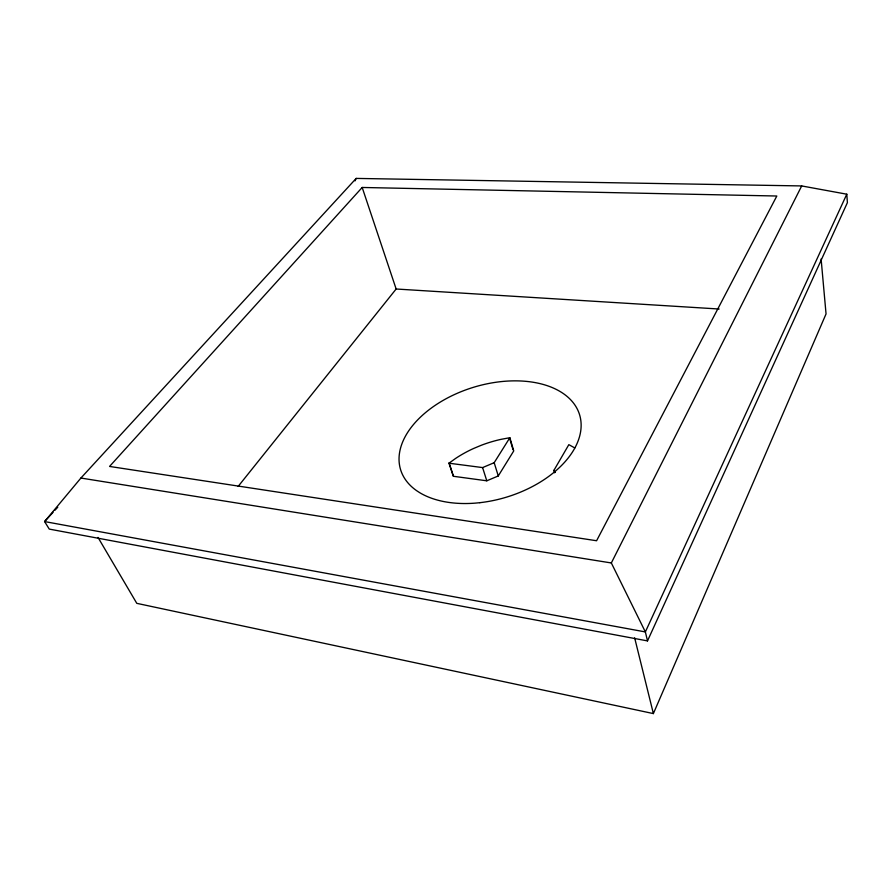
<?xml version="1.0" encoding="UTF-8"?>
<svg xmlns="http://www.w3.org/2000/svg" width="892" height="892" viewBox="0 0 892 892"><rect width="100%" height="100%" fill="white"/><g stroke="black" fill="none" stroke-linecap="round" stroke-linejoin="round"><path stroke-width="1.34" d="M98.009 537.408L136.788 603.338L653.379 713.589L826.048 313.928L821.108 258.97M647.503 640.902L847.4 202.64L846.787 194.2L801.696 185.937L356.176 178.411L80.904 478.045L44.6 521.564L49.25 529.09L647.503 640.902L645.362 631.926L611.332 562.963L801.696 185.937M846.787 194.2L645.362 631.926L44.6 521.564L53.074 512.32M355.027 180.875L356.176 178.411M554.59 472.805L553.921 470.352L568.84 444.651L574.794 447.94M498.271 475.949L513.747 450.917L509.856 437.716L501.304 439.288A90.337 58.471 -17.1 0 0 481.212 445.298L473.507 448.52A90.337 58.471 -17.1 0 0 455.622 458.421L448.966 463.204L453.392 476.283L486.787 480.799L498.271 475.949L494.179 462.703L509.856 437.716M238.164 486.408L396.148 289.008L719.142 309.022M362.185 187.465L109.56 466.438L596.592 540.742L776.821 196.017L362.185 187.465L396.148 289.008M54.958 510.257L57.779 507.18M453.392 476.283L449.189 463.037M448.966 463.204L482.594 467.586L494.179 462.703M80.904 478.045L611.332 562.963M553.921 470.352L555.292 472.403M482.594 467.586L486.787 480.799M509.889 439.087L513 449.646M634.647 637.847L653.379 713.589M479.851 502.687L475.18 503.133A93.615 57.356 -17.1 0 1 419.853 492.763L417.021 490.946A93.615 57.356 -17.1 0 1 455.556 394.041A93.615 57.356 -17.1 0 1 580.268 417.333A93.615 57.356 -17.1 0 1 479.851 502.687"/></g></svg>
